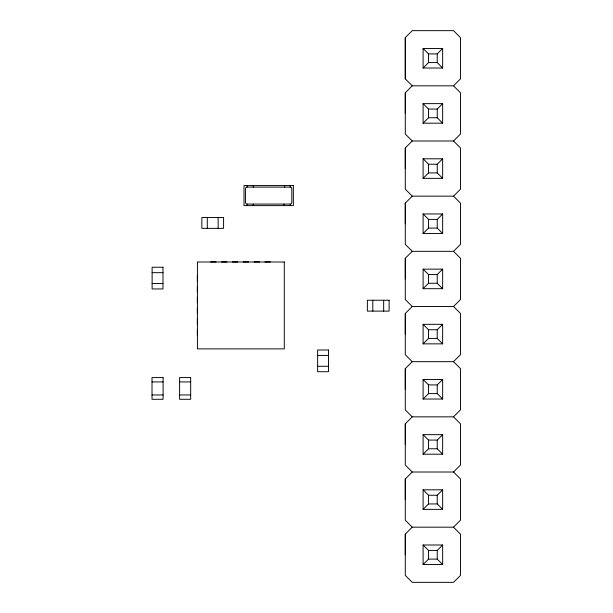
<?xml version="1.0" encoding="UTF-8"?>
<svg xmlns="http://www.w3.org/2000/svg" width="613" height="613" viewBox="0 0 613 613"><rect width="100%" height="100%" fill="white"/><g stroke="black" fill="none" stroke-linecap="round" stroke-linejoin="round"><path stroke-width="0.92" d="M405.293 78.87L405.293 37.6L412.243 30.65L453.513 30.65L460.463 37.6L460.463 78.87L453.513 85.82L412.243 85.82L405.293 78.87L405.293 37.6M412.243 527.18L405.293 534.13L405.293 575.4L412.243 582.35L453.513 582.35L460.463 575.4L460.463 534.13L453.513 527.18L412.243 527.18L405.293 520.23L405.293 478.96L412.243 472.01L453.513 472.01L460.463 465.06L460.463 423.79L453.513 416.84L412.243 416.84L405.293 409.89L405.293 368.62L412.243 361.67L453.513 361.67L460.463 354.72L460.463 313.45L453.513 306.5L412.243 306.5L405.293 299.55L405.293 258.28L412.243 251.33L453.513 251.33L460.463 244.38L460.463 203.11L453.513 196.16L412.243 196.16L405.293 189.21L405.293 147.94L412.243 140.99L453.513 140.99L460.463 134.04L460.463 92.77L453.513 85.82M412.243 416.84L405.293 423.79L405.293 465.06L412.243 472.01M412.243 306.5L405.293 313.45L405.293 354.72L412.243 361.67M412.243 196.16L405.293 203.11L405.293 244.38L412.243 251.33M412.243 85.82L405.293 92.77L405.293 134.04L412.243 140.99M423.1 68.012L428.533 62.58L437.222 62.58L442.647 68.012L442.647 48.458L423.1 48.458L423.1 68.012L442.647 68.012M423.1 48.458L428.533 53.89L437.222 53.89L442.647 48.458M423.1 123.182L428.533 117.75L437.222 117.75L442.647 123.182L442.647 103.628L423.1 103.628L423.1 123.182L442.647 123.182M423.1 103.628L428.533 109.06L437.222 109.06L442.647 103.628M423.1 178.352L428.533 172.92L437.222 172.92L442.647 178.352L442.647 158.798L423.1 158.798L423.1 178.352L442.647 178.352M423.1 158.798L428.533 164.23L437.222 164.23L442.647 158.798M453.513 196.16L460.463 189.21L460.463 147.94L453.513 140.99M423.1 233.522L428.533 228.09L437.222 228.09L442.647 233.522L423.1 233.522L423.1 213.968L442.647 213.968L442.647 233.522M423.1 213.968L428.533 219.4L437.222 219.4L442.647 213.968M423.1 288.692L428.533 283.26L428.533 274.57L423.1 269.138L423.1 288.692L442.647 288.692L442.647 269.138L423.1 269.138M428.533 274.57L437.222 274.57L442.647 269.138M453.513 306.5L460.463 299.55L460.463 258.28L453.513 251.33M423.1 343.862L428.533 338.43L437.222 338.43L442.647 343.862L423.1 343.862L423.1 324.308L442.647 324.308L442.647 343.862M423.1 324.308L428.533 329.74L437.222 329.74L442.647 324.308M423.1 399.032L428.533 393.6L428.533 384.91L423.1 379.478L442.647 379.478L442.647 399.032L423.1 399.032L423.1 379.478M428.533 384.91L437.222 384.91L442.647 379.478M453.513 416.84L460.463 409.89L460.463 368.62L453.513 361.67M423.1 454.202L428.533 448.77L428.533 440.08L423.1 434.648L442.647 434.648L442.647 454.202L423.1 454.202L423.1 434.648M428.533 440.08L437.222 440.08L442.647 434.648M423.1 509.372L428.533 503.94L437.222 503.94L442.647 509.372L423.1 509.372L423.1 489.818L442.647 489.818L442.647 509.372M423.1 489.818L428.533 495.25L437.222 495.25L442.647 489.818M453.513 527.18L460.463 520.23L460.463 478.96L453.513 472.01M423.1 564.542L428.533 559.11L437.222 559.11L442.647 564.542L423.1 564.542L423.1 544.988L442.647 544.988L442.647 564.542M423.1 544.988L428.533 550.42L437.222 550.42L442.647 544.988M247.085 187.111L290.263 187.111A1.54 1.54 0 0 1 291.803 188.651L291.803 202.528A1.54 1.54 0 0 1 290.263 204.075L247.085 204.075A1.54 1.54 0 0 1 245.545 202.528L245.545 188.651A1.54 1.54 0 0 1 247.085 187.111L247.085 185.57M210.642 261.935L216.075 261.935M221.5 261.935L226.933 261.935M232.365 261.935L237.79 261.935M243.223 261.935L248.656 261.935M254.081 261.935L259.514 261.935M264.946 261.935L270.371 261.935M152.124 272.662L162.981 272.662M428.533 283.26L437.222 283.26L442.647 288.692M152.124 283.528L162.981 283.528M317.634 355.417L328.491 355.417M317.634 366.283L328.491 366.283M152.016 381.922L163.089 381.922M179.601 381.922L190.674 381.922M428.533 393.6L437.222 393.6L442.647 399.032M152.016 394.956L163.089 394.956M179.601 394.956L190.674 394.956M428.533 448.77L437.222 448.77L442.647 454.202M437.222 53.89L437.222 62.58M437.222 109.06L437.222 117.75M437.222 164.23L437.222 172.92M437.222 219.4L437.222 228.09M437.222 274.57L437.222 283.26M437.222 329.74L437.222 338.43M437.222 384.91L437.222 393.6M437.222 440.08L437.222 448.77M437.222 495.25L437.222 503.94M437.222 550.42L437.222 559.11M428.533 53.89L428.533 62.58M428.533 109.06L428.533 117.75M428.533 164.23L428.533 172.92M428.533 219.4L428.533 228.09M428.533 329.74L428.533 338.43M428.533 495.25L428.533 503.94M428.533 550.42L428.533 559.11M405.293 92.77L405.293 113.405M405.293 147.94L405.293 168.575M405.293 203.11L405.293 223.745M405.293 258.28L405.293 278.915M405.293 313.45L405.293 334.085M405.293 368.62L405.293 389.255M405.293 423.79L405.293 444.425M405.293 478.96L405.293 499.595M405.293 534.13L405.293 554.765M383.661 300.247L383.661 311.113M372.804 300.247L372.804 311.113M290.263 185.57L290.263 187.111M290.263 204.075L290.263 205.616M284.616 185.57L284.616 187.111M284.095 204.075L284.095 205.616M253.253 185.57L253.253 187.111M253.253 204.075L253.253 205.616M247.085 204.075L247.085 205.616M218.151 217.492L218.151 228.358M207.294 217.492L207.294 228.358M197.348 275.551L197.348 280.984M197.348 286.417L197.348 291.842M197.348 297.274L197.348 302.707M197.348 308.132L197.348 313.565M197.348 318.998L197.348 324.423M197.348 329.855L197.348 335.288M293.351 185.57L243.997 185.57L243.997 205.616L293.351 205.616L293.351 185.57M223.584 217.492L201.861 217.492L201.861 228.358L223.584 228.358L223.584 217.492M284.294 261.996L197.417 261.996L197.417 348.881L284.294 348.881L284.294 261.996M162.981 267.237L152.124 267.237L152.124 288.953L162.981 288.953L162.981 267.237M389.094 300.247L367.371 300.247L367.371 311.113L389.094 311.113L389.094 300.247M328.491 349.992L317.634 349.992L317.634 371.708L328.491 371.708L328.491 349.992M163.089 377.577L152.016 377.577L152.016 399.293L163.089 399.293L163.089 377.577M190.674 377.577L179.601 377.577L179.601 399.293L190.674 399.293L190.674 377.577"/></g></svg>
